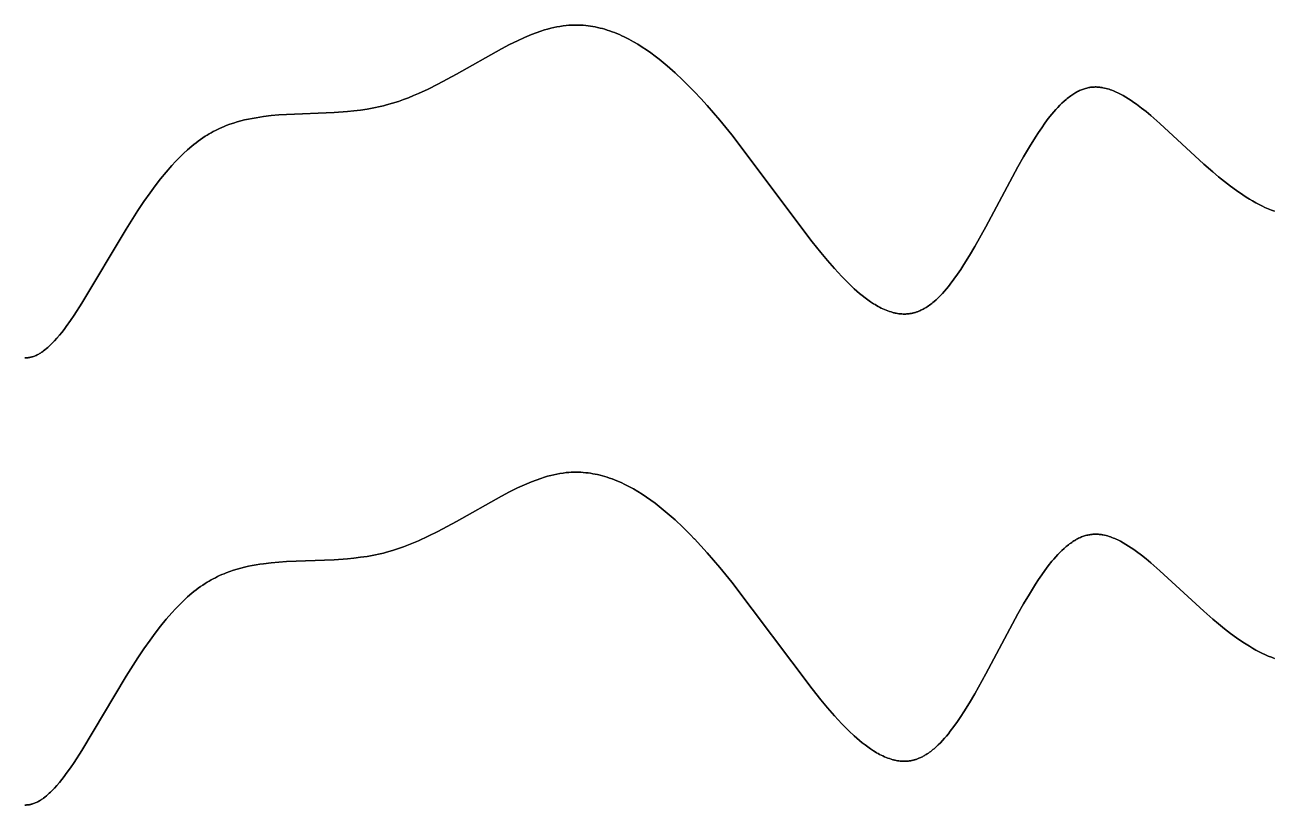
# Model space of a CAD drawing. Header units: feet. Extents: x 0 to 1.5, y 93.18 to 96.08.
# Drawn here: x 0.1875 to 0.375, y 94.0315 to 94.1486 of the extents above; entities that cross this region are included whole.
import ezdxf

# ---------------------------------------------------------------- set-up
doc = ezdxf.new("R2010")
doc.units = ezdxf.units.FT
doc.header["$MEASUREMENT"] = 0
doc.layers.add('Default', color=7, linetype='Continuous', true_color=0x000000)

msp = doc.modelspace()

# ---------------------------------------------------------------- linework, layer by layer
at = {"layer": 'Default'}
for points in [[(0.18749, 94.09865), (0.18755, 94.09865), (0.18761, 94.09865), (0.18767, 94.09865), (0.18774, 94.09865), (0.18781, 94.09865), (0.18788, 94.09866), (0.18796, 94.09866), (0.18803, 94.09867), (0.1881, 94.09868), (0.18817, 94.09869), (0.18824, 94.09871), (0.18831, 94.09872), (0.18838, 94.09874), (0.18845, 94.09875), (0.18852, 94.09877), (0.18858, 94.09879), (0.18865, 94.09881), (0.18879, 94.09885), (0.18892, 94.0989), (0.18905, 94.09896), (0.18918, 94.09901), (0.18931, 94.09908), (0.18944, 94.09914), (0.18957, 94.09921), (0.18969, 94.09928), (0.18981, 94.09935), (0.18993, 94.09943), (0.19005, 94.09951), (0.19016, 94.09959), (0.19028, 94.09967), (0.1905, 94.09984), (0.19072, 94.10002), (0.19094, 94.10021), (0.19115, 94.1004), (0.19135, 94.10059), (0.19155, 94.10079), (0.19193, 94.10118), (0.1923, 94.10159), (0.19266, 94.10202), (0.19302, 94.10246), (0.19336, 94.1029), (0.1937, 94.10335), (0.19433, 94.10425), (0.19487, 94.10503), (0.19604, 94.10684), (0.20269, 94.11797), (0.20444, 94.12073), (0.20534, 94.12208), (0.20627, 94.12339), (0.20704, 94.12445), (0.20785, 94.12549), (0.20868, 94.12651), (0.20954, 94.1275), (0.2101, 94.12811), (0.21068, 94.12871), (0.21128, 94.12929), (0.2119, 94.12986), (0.21254, 94.13041), (0.21286, 94.13067), (0.21319, 94.13093), (0.21352, 94.13118), (0.21386, 94.13143), (0.21421, 94.13167), (0.21455, 94.13189), (0.21485, 94.13208), (0.21514, 94.13225), (0.21545, 94.13243), (0.21576, 94.1326), (0.21608, 94.13277), (0.2164, 94.13292), (0.21672, 94.13307), (0.21705, 94.13322), (0.21738, 94.13336), (0.21771, 94.13349), (0.21825, 94.13369), (0.2188, 94.13388), (0.21936, 94.13405), (0.21991, 94.1342), (0.22047, 94.13434), (0.22104, 94.13447), (0.22161, 94.13458), (0.22218, 94.13468), (0.22275, 94.13477), (0.22332, 94.13486), (0.22447, 94.13499), (0.22562, 94.13509), (0.22678, 94.13517), (0.23391, 94.13546), (0.2359, 94.1356), (0.23689, 94.1357), (0.23788, 94.13582), (0.23887, 94.13597), (0.23985, 94.13614), (0.24082, 94.13635), (0.24131, 94.13646), (0.24179, 94.13659), (0.24269, 94.13684), (0.24358, 94.13713), (0.24433, 94.1374), (0.24508, 94.13768), (0.24583, 94.13799), (0.24656, 94.1383), (0.24802, 94.13898), (0.24946, 94.13969), (0.25228, 94.14121), (0.25904, 94.14501), (0.26024, 94.14564), (0.26145, 94.14623), (0.26249, 94.1467), (0.26353, 94.14714), (0.26424, 94.14741), (0.26495, 94.14766), (0.2655, 94.14784), (0.26596, 94.14798), (0.26642, 94.1481), (0.26688, 94.14821), (0.26735, 94.14831), (0.26781, 94.14839), (0.26828, 94.14846), (0.26876, 94.14852), (0.26912, 94.14855), (0.26949, 94.14857), (0.26986, 94.14859), (0.27022, 94.14859), (0.27058, 94.14859), (0.27095, 94.14857), (0.27131, 94.14855), (0.27167, 94.14852), (0.27203, 94.14847), (0.27239, 94.14842), (0.27275, 94.14837), (0.27311, 94.1483), (0.27346, 94.14822), (0.27382, 94.14814), (0.27417, 94.14805), (0.27453, 94.14795), (0.2749, 94.14783), (0.27527, 94.14771), (0.27564, 94.14758), (0.27601, 94.14744), (0.27637, 94.14729), (0.27673, 94.14714), (0.27709, 94.14698), (0.27745, 94.14681), (0.27815, 94.14646), (0.27883, 94.14608), (0.27951, 94.14569), (0.28017, 94.14527), (0.28082, 94.14484), (0.28146, 94.14439), (0.28209, 94.14393), (0.28271, 94.14345), (0.28332, 94.14296), (0.28392, 94.14246), (0.28509, 94.14143), (0.28627, 94.14032), (0.28742, 94.13918), (0.28798, 94.1386), (0.28801, 94.13857), (0.28897, 94.13754), (0.28992, 94.13649), (0.29179, 94.13431), (0.2936, 94.13209), (0.30567, 94.11606), (0.30697, 94.11443), (0.30798, 94.11323), (0.30903, 94.11203), (0.31012, 94.11085), (0.31067, 94.11028), (0.31122, 94.10973), (0.31198, 94.10902), (0.31238, 94.10867), (0.31278, 94.10832), (0.31319, 94.10799), (0.3136, 94.10766), (0.31402, 94.10735), (0.31445, 94.10705), (0.31488, 94.10676), (0.31511, 94.10663), (0.31534, 94.10649), (0.31557, 94.10636), (0.3158, 94.10623), (0.31604, 94.10611), (0.31627, 94.106), (0.31652, 94.10589), (0.31676, 94.10578), (0.31701, 94.10569), (0.31726, 94.1056), (0.31751, 94.10552), (0.31776, 94.10545), (0.31789, 94.10541), (0.31802, 94.10538), (0.31815, 94.10535), (0.31827, 94.10533), (0.31848, 94.10529), (0.31869, 94.10526), (0.3189, 94.10524), (0.31911, 94.10522), (0.31932, 94.10521), (0.31953, 94.10521), (0.31963, 94.10521), (0.31974, 94.10521), (0.31984, 94.10522), (0.31994, 94.10523), (0.32004, 94.10523), (0.32015, 94.10524), (0.32025, 94.10526), (0.32035, 94.10527), (0.32046, 94.10529), (0.32056, 94.10531), (0.32066, 94.10533), (0.32076, 94.10535), (0.32086, 94.10537), (0.32096, 94.1054), (0.32107, 94.10543), (0.32117, 94.10546), (0.32127, 94.10549), (0.32137, 94.10552), (0.32147, 94.10556), (0.32157, 94.1056), (0.3217, 94.10565), (0.32183, 94.10571), (0.32196, 94.10577), (0.32209, 94.10583), (0.32222, 94.10589), (0.32234, 94.10596), (0.32247, 94.10603), (0.32259, 94.1061), (0.32277, 94.10621), (0.32295, 94.10632), (0.32312, 94.10644), (0.32329, 94.10656), (0.32346, 94.10669), (0.32363, 94.10682), (0.32379, 94.10695), (0.32396, 94.10709), (0.32428, 94.10737), (0.32459, 94.10767), (0.32491, 94.10799), (0.32521, 94.10831), (0.32552, 94.10865), (0.32582, 94.10899), (0.32611, 94.10935), (0.3264, 94.10971), (0.32695, 94.11044), (0.32748, 94.11118), (0.32798, 94.11191), (0.32845, 94.11263), (0.32928, 94.11398), (0.33009, 94.11533), (0.33175, 94.11831), (0.33656, 94.12733), (0.3374, 94.12881), (0.33828, 94.1303), (0.33919, 94.13177), (0.33966, 94.13248), (0.34013, 94.13318), (0.34061, 94.13385), (0.34112, 94.13454), (0.34167, 94.13522), (0.34196, 94.13556), (0.34225, 94.13589), (0.34255, 94.13622), (0.34285, 94.13654), (0.34317, 94.13684), (0.34348, 94.13714), (0.34381, 94.13742), (0.34397, 94.13756), (0.34414, 94.13769), (0.34431, 94.13782), (0.34448, 94.13795), (0.34464, 94.13807), (0.34482, 94.13818), (0.34495, 94.13827), (0.34509, 94.13836), (0.34523, 94.13844), (0.34537, 94.13852), (0.34552, 94.13859), (0.34566, 94.13867), (0.34581, 94.13874), (0.34596, 94.13881), (0.34611, 94.13887), (0.34626, 94.13893), (0.34641, 94.13898), (0.34657, 94.13903), (0.34672, 94.13908), (0.34688, 94.13912), (0.34704, 94.13916), (0.3472, 94.13919), (0.34733, 94.13922), (0.34746, 94.13924), (0.34757, 94.13925), (0.34769, 94.13926), (0.34781, 94.13927), (0.34792, 94.13928), (0.34804, 94.13928), (0.34816, 94.13929), (0.34828, 94.13929), (0.34839, 94.13928), (0.34851, 94.13928), (0.34863, 94.13927), (0.34874, 94.13926), (0.34886, 94.13925), (0.34897, 94.13923), (0.34909, 94.13922), (0.34921, 94.1392), (0.34932, 94.13918), (0.34955, 94.13913), (0.34978, 94.13908), (0.35001, 94.13902), (0.35023, 94.13895), (0.35045, 94.13888), (0.35067, 94.1388), (0.35089, 94.13871), (0.35111, 94.13863), (0.35132, 94.13853), (0.35153, 94.13843), (0.35174, 94.13833), (0.35195, 94.13822), (0.35237, 94.138), (0.35278, 94.13776), (0.35318, 94.13751), (0.35358, 94.13725), (0.35398, 94.13698), (0.35437, 94.1367), (0.35512, 94.13613), (0.3558, 94.13559), (0.35649, 94.13502), (0.35787, 94.13382), (0.36447, 94.12772), (0.36581, 94.12654), (0.36667, 94.12582), (0.36755, 94.12511), (0.36845, 94.12441), (0.36938, 94.12373), (0.37033, 94.12308), (0.37081, 94.12277), (0.3713, 94.12247), (0.37179, 94.12218), (0.37228, 94.1219), (0.37278, 94.12164), (0.37328, 94.12139), (0.37363, 94.12122), (0.37413, 94.121), (0.37461, 94.12081), (0.37509, 94.12063)], [(0.37509, 94.12063), (0.37461, 94.12081), (0.37413, 94.121), (0.37363, 94.12122), (0.37328, 94.12139), (0.37278, 94.12164), (0.37228, 94.1219), (0.37179, 94.12218), (0.3713, 94.12247), (0.37081, 94.12277), (0.37033, 94.12308), (0.36938, 94.12373), (0.36845, 94.12441), (0.36755, 94.12511), (0.36667, 94.12582), (0.36581, 94.12654), (0.36447, 94.12772), (0.35787, 94.13382), (0.35649, 94.13502), (0.3558, 94.13559), (0.35512, 94.13613), (0.35437, 94.1367), (0.35398, 94.13698), (0.35358, 94.13725), (0.35318, 94.13751), (0.35278, 94.13776), (0.35237, 94.138), (0.35195, 94.13822), (0.35174, 94.13833), (0.35153, 94.13843), (0.35132, 94.13853), (0.35111, 94.13863), (0.35089, 94.13871), (0.35067, 94.1388), (0.35045, 94.13888), (0.35023, 94.13895), (0.35001, 94.13902), (0.34978, 94.13908), (0.34955, 94.13913), (0.34932, 94.13918), (0.34921, 94.1392), (0.34909, 94.13922), (0.34897, 94.13923), (0.34886, 94.13925), (0.34874, 94.13926), (0.34863, 94.13927), (0.34851, 94.13928), (0.34839, 94.13928), (0.34828, 94.13929), (0.34816, 94.13929), (0.34804, 94.13928), (0.34792, 94.13928), (0.34781, 94.13927), (0.34769, 94.13926), (0.34757, 94.13925), (0.34746, 94.13924), (0.34733, 94.13922), (0.3472, 94.13919), (0.34704, 94.13916), (0.34688, 94.13912), (0.34672, 94.13908), (0.34657, 94.13903), (0.34641, 94.13898), (0.34626, 94.13893), (0.34611, 94.13887), (0.34596, 94.13881), (0.34581, 94.13874), (0.34566, 94.13867), (0.34552, 94.13859), (0.34537, 94.13852), (0.34523, 94.13844), (0.34509, 94.13836), (0.34495, 94.13827), (0.34482, 94.13818), (0.34464, 94.13807), (0.34448, 94.13795), (0.34431, 94.13782), (0.34414, 94.13769), (0.34397, 94.13756), (0.34381, 94.13742), (0.34348, 94.13714), (0.34317, 94.13684), (0.34285, 94.13654), (0.34255, 94.13622), (0.34225, 94.13589), (0.34196, 94.13556), (0.34167, 94.13522), (0.34112, 94.13454), (0.34061, 94.13385), (0.34013, 94.13318), (0.33966, 94.13248), (0.33919, 94.13177), (0.33828, 94.1303), (0.3374, 94.12881), (0.33656, 94.12733), (0.33175, 94.11831), (0.33009, 94.11533), (0.32928, 94.11398), (0.32845, 94.11263), (0.32798, 94.11191), (0.32748, 94.11118), (0.32695, 94.11044), (0.3264, 94.10971), (0.32611, 94.10935), (0.32582, 94.10899), (0.32552, 94.10865), (0.32521, 94.10831), (0.32491, 94.10799), (0.32459, 94.10767), (0.32428, 94.10737), (0.32396, 94.10709), (0.32379, 94.10695), (0.32363, 94.10682), (0.32346, 94.10669), (0.32329, 94.10656), (0.32312, 94.10644), (0.32295, 94.10632), (0.32277, 94.10621), (0.32259, 94.1061), (0.32247, 94.10603), (0.32234, 94.10596), (0.32222, 94.10589), (0.32209, 94.10583), (0.32196, 94.10577), (0.32183, 94.10571), (0.3217, 94.10565), (0.32157, 94.1056), (0.32147, 94.10556), (0.32137, 94.10552), (0.32127, 94.10549), (0.32117, 94.10546), (0.32107, 94.10543), (0.32096, 94.1054), (0.32086, 94.10537), (0.32076, 94.10535), (0.32066, 94.10533), (0.32056, 94.10531), (0.32046, 94.10529), (0.32035, 94.10527), (0.32025, 94.10526), (0.32015, 94.10524), (0.32004, 94.10523), (0.31994, 94.10523), (0.31984, 94.10522), (0.31974, 94.10521), (0.31963, 94.10521), (0.31953, 94.10521), (0.31932, 94.10521), (0.31911, 94.10522), (0.3189, 94.10524), (0.31869, 94.10526), (0.31848, 94.10529), (0.31827, 94.10533), (0.31815, 94.10535), (0.31802, 94.10538), (0.31789, 94.10541), (0.31776, 94.10545), (0.31751, 94.10552), (0.31726, 94.1056), (0.31701, 94.10569), (0.31676, 94.10578), (0.31652, 94.10589), (0.31627, 94.106), (0.31604, 94.10611), (0.3158, 94.10623), (0.31557, 94.10636), (0.31534, 94.10649), (0.31511, 94.10663), (0.31488, 94.10676), (0.31445, 94.10705), (0.31402, 94.10735), (0.3136, 94.10766), (0.31319, 94.10799), (0.31278, 94.10832), (0.31238, 94.10867), (0.31198, 94.10902), (0.31122, 94.10973), (0.31067, 94.11028), (0.31012, 94.11085), (0.30903, 94.11203), (0.30798, 94.11323), (0.30697, 94.11443), (0.30567, 94.11606), (0.2936, 94.13209), (0.29179, 94.13431), (0.28992, 94.13649), (0.28897, 94.13754), (0.28801, 94.13857), (0.28798, 94.1386), (0.28742, 94.13918), (0.28627, 94.14032), (0.28509, 94.14143), (0.28392, 94.14246), (0.28332, 94.14296), (0.28271, 94.14345), (0.28209, 94.14393), (0.28146, 94.14439), (0.28082, 94.14484), (0.28017, 94.14527), (0.27951, 94.14569), (0.27883, 94.14608), (0.27815, 94.14646), (0.27745, 94.14681), (0.27709, 94.14698), (0.27673, 94.14714), (0.27637, 94.14729), (0.27601, 94.14744), (0.27564, 94.14758), (0.27527, 94.14771), (0.2749, 94.14783), (0.27453, 94.14795), (0.27417, 94.14805), (0.27382, 94.14814), (0.27346, 94.14822), (0.27311, 94.1483), (0.27275, 94.14837), (0.27239, 94.14842), (0.27203, 94.14847), (0.27167, 94.14852), (0.27131, 94.14855), (0.27095, 94.14857), (0.27058, 94.14859), (0.27022, 94.14859), (0.26986, 94.14859), (0.26949, 94.14857), (0.26912, 94.14855), (0.26876, 94.14852), (0.26828, 94.14846), (0.26781, 94.14839), (0.26735, 94.14831), (0.26688, 94.14821), (0.26642, 94.1481), (0.26596, 94.14798), (0.2655, 94.14784), (0.26495, 94.14766), (0.26424, 94.14741), (0.26353, 94.14714), (0.26249, 94.1467), (0.26145, 94.14623), (0.26024, 94.14564), (0.25904, 94.14501), (0.25228, 94.14121), (0.24946, 94.13969), (0.24802, 94.13898), (0.24656, 94.1383), (0.24583, 94.13799), (0.24508, 94.13768), (0.24433, 94.1374), (0.24358, 94.13713), (0.24269, 94.13684), (0.24179, 94.13659), (0.24131, 94.13646), (0.24082, 94.13635), (0.23985, 94.13614), (0.23887, 94.13597), (0.23788, 94.13582), (0.23689, 94.1357), (0.2359, 94.1356), (0.23391, 94.13546), (0.22678, 94.13517), (0.22562, 94.13509), (0.22447, 94.13499), (0.22332, 94.13486), (0.22275, 94.13477), (0.22218, 94.13468), (0.22161, 94.13458), (0.22104, 94.13447), (0.22047, 94.13434), (0.21991, 94.1342), (0.21936, 94.13405), (0.2188, 94.13388), (0.21825, 94.13369), (0.21771, 94.13349), (0.21738, 94.13336), (0.21705, 94.13322), (0.21672, 94.13307), (0.2164, 94.13292), (0.21608, 94.13277), (0.21576, 94.1326), (0.21545, 94.13243), (0.21514, 94.13225), (0.21485, 94.13208), (0.21455, 94.13189), (0.21421, 94.13167), (0.21386, 94.13143), (0.21352, 94.13118), (0.21319, 94.13093), (0.21286, 94.13067), (0.21254, 94.13041), (0.2119, 94.12986), (0.21128, 94.12929), (0.21068, 94.12871), (0.2101, 94.12811), (0.20954, 94.1275), (0.20868, 94.12651), (0.20785, 94.12549), (0.20704, 94.12445), (0.20627, 94.12339), (0.20534, 94.12208), (0.20444, 94.12073), (0.20269, 94.11797), (0.19604, 94.10684), (0.19487, 94.10503), (0.19433, 94.10425), (0.1937, 94.10335), (0.19336, 94.1029), (0.19302, 94.10246), (0.19266, 94.10202), (0.1923, 94.10159), (0.19193, 94.10118), (0.19155, 94.10079), (0.19135, 94.10059), (0.19115, 94.1004), (0.19094, 94.10021), (0.19072, 94.10002), (0.1905, 94.09984), (0.19028, 94.09967), (0.19016, 94.09959), (0.19005, 94.09951), (0.18993, 94.09943), (0.18981, 94.09935), (0.18969, 94.09928), (0.18957, 94.09921), (0.18944, 94.09914), (0.18931, 94.09908), (0.18918, 94.09901), (0.18905, 94.09896), (0.18892, 94.0989), (0.18879, 94.09885), (0.18865, 94.09881), (0.18858, 94.09879), (0.18852, 94.09877), (0.18845, 94.09875), (0.18838, 94.09874), (0.18831, 94.09872), (0.18824, 94.09871), (0.18817, 94.09869), (0.1881, 94.09868), (0.18803, 94.09867), (0.18796, 94.09866), (0.18788, 94.09866), (0.18781, 94.09865), (0.18774, 94.09865), (0.18767, 94.09865), (0.18761, 94.09865), (0.18755, 94.09865), (0.18749, 94.09865)], [(0.18749, 94.03153), (0.18755, 94.03153), (0.18761, 94.03153), (0.18767, 94.03153), (0.18774, 94.03154), (0.18781, 94.03154), (0.18788, 94.03154), (0.18796, 94.03155), (0.18803, 94.03156), (0.1881, 94.03157), (0.18817, 94.03158), (0.18824, 94.03159), (0.18831, 94.03161), (0.18838, 94.03162), (0.18845, 94.03164), (0.18852, 94.03166), (0.18858, 94.03168), (0.18865, 94.0317), (0.18879, 94.03174), (0.18892, 94.03179), (0.18905, 94.03184), (0.18918, 94.0319), (0.18931, 94.03196), (0.18944, 94.03203), (0.18957, 94.0321), (0.18969, 94.03217), (0.18981, 94.03224), (0.18993, 94.03232), (0.19005, 94.03239), (0.19016, 94.03247), (0.19028, 94.03256), (0.1905, 94.03273), (0.19072, 94.03291), (0.19094, 94.03309), (0.19115, 94.03329), (0.19135, 94.03348), (0.19155, 94.03368), (0.19193, 94.03407), (0.1923, 94.03448), (0.19266, 94.03491), (0.19302, 94.03535), (0.19336, 94.03579), (0.1937, 94.03624), (0.19433, 94.03713), (0.19487, 94.03791), (0.19604, 94.03973), (0.20269, 94.05086), (0.20444, 94.05362), (0.20534, 94.05497), (0.20627, 94.05628), (0.20704, 94.05733), (0.20785, 94.05838), (0.20868, 94.0594), (0.20954, 94.06038), (0.2101, 94.06099), (0.21068, 94.06159), (0.21128, 94.06218), (0.2119, 94.06275), (0.21254, 94.0633), (0.21286, 94.06356), (0.21319, 94.06382), (0.21352, 94.06407), (0.21386, 94.06432), (0.21421, 94.06455), (0.21455, 94.06478), (0.21485, 94.06497), (0.21514, 94.06514), (0.21545, 94.06532), (0.21576, 94.06549), (0.21608, 94.06565), (0.2164, 94.06581), (0.21672, 94.06596), (0.21705, 94.06611), (0.21738, 94.06625), (0.21771, 94.06638), (0.21825, 94.06658), (0.2188, 94.06677), (0.21936, 94.06693), (0.21991, 94.06709), (0.22047, 94.06723), (0.22104, 94.06736), (0.22161, 94.06747), (0.22218, 94.06757), (0.22275, 94.06766), (0.22332, 94.06774), (0.22447, 94.06788), (0.22562, 94.06798), (0.22678, 94.06806), (0.23391, 94.06835), (0.2359, 94.06849), (0.23689, 94.06859), (0.23788, 94.06871), (0.23887, 94.06885), (0.23985, 94.06903), (0.24082, 94.06923), (0.24131, 94.06935), (0.24179, 94.06947), (0.24269, 94.06973), (0.24358, 94.07002), (0.24433, 94.07028), (0.24508, 94.07057), (0.24583, 94.07087), (0.24656, 94.07119), (0.24802, 94.07187), (0.24946, 94.07258), (0.25228, 94.0741), (0.25904, 94.0779), (0.26024, 94.07852), (0.26145, 94.07912), (0.26249, 94.07959), (0.26353, 94.08003), (0.26424, 94.0803), (0.26495, 94.08055), (0.2655, 94.08073), (0.26596, 94.08086), (0.26642, 94.08099), (0.26688, 94.0811), (0.26735, 94.08119), (0.26781, 94.08128), (0.26828, 94.08135), (0.26876, 94.08141), (0.26912, 94.08144), (0.26949, 94.08146), (0.26986, 94.08148), (0.27022, 94.08148), (0.27058, 94.08147), (0.27095, 94.08146), (0.27131, 94.08144), (0.27167, 94.0814), (0.27203, 94.08136), (0.27239, 94.08131), (0.27275, 94.08125), (0.27311, 94.08119), (0.27346, 94.08111), (0.27382, 94.08103), (0.27417, 94.08093), (0.27453, 94.08083), (0.2749, 94.08072), (0.27527, 94.08059), (0.27564, 94.08046), (0.27601, 94.08032), (0.27637, 94.08018), (0.27673, 94.08002), (0.27709, 94.07986), (0.27745, 94.0797), (0.27815, 94.07935), (0.27883, 94.07897), (0.27951, 94.07857), (0.28017, 94.07816), (0.28082, 94.07773), (0.28146, 94.07728), (0.28209, 94.07682), (0.28271, 94.07634), (0.28332, 94.07585), (0.28392, 94.07535), (0.28509, 94.07431), (0.28627, 94.07321), (0.28742, 94.07206), (0.28798, 94.07148), (0.28801, 94.07146), (0.28897, 94.07043), (0.28992, 94.06937), (0.29179, 94.0672), (0.2936, 94.06498), (0.30567, 94.04895), (0.30697, 94.04732), (0.30798, 94.04612), (0.30903, 94.04491), (0.31012, 94.04374), (0.31067, 94.04317), (0.31122, 94.04262), (0.31198, 94.04191), (0.31238, 94.04156), (0.31278, 94.04121), (0.31319, 94.04088), (0.3136, 94.04055), (0.31402, 94.04024), (0.31445, 94.03994), (0.31488, 94.03965), (0.31511, 94.03951), (0.31534, 94.03938), (0.31557, 94.03925), (0.3158, 94.03912), (0.31604, 94.039), (0.31627, 94.03889), (0.31652, 94.03878), (0.31676, 94.03867), (0.31701, 94.03858), (0.31726, 94.03849), (0.31751, 94.03841), (0.31776, 94.03833), (0.31789, 94.0383), (0.31802, 94.03827), (0.31815, 94.03824), (0.31827, 94.03821), (0.31848, 94.03818), (0.31869, 94.03815), (0.3189, 94.03812), (0.31911, 94.03811), (0.31932, 94.0381), (0.31953, 94.0381), (0.31963, 94.0381), (0.31974, 94.0381), (0.31984, 94.03811), (0.31994, 94.03811), (0.32004, 94.03812), (0.32015, 94.03813), (0.32025, 94.03815), (0.32035, 94.03816), (0.32046, 94.03818), (0.32056, 94.03819), (0.32066, 94.03822), (0.32076, 94.03824), (0.32086, 94.03826), (0.32096, 94.03829), (0.32107, 94.03832), (0.32117, 94.03835), (0.32127, 94.03838), (0.32137, 94.03841), (0.32147, 94.03845), (0.32157, 94.03849), (0.3217, 94.03854), (0.32183, 94.03859), (0.32196, 94.03865), (0.32209, 94.03871), (0.32222, 94.03878), (0.32234, 94.03885), (0.32247, 94.03891), (0.32259, 94.03899), (0.32277, 94.0391), (0.32295, 94.03921), (0.32312, 94.03933), (0.32329, 94.03945), (0.32346, 94.03958), (0.32363, 94.03971), (0.32379, 94.03984), (0.32396, 94.03998), (0.32428, 94.04026), (0.32459, 94.04056), (0.32491, 94.04087), (0.32521, 94.0412), (0.32552, 94.04154), (0.32582, 94.04188), (0.32611, 94.04223), (0.3264, 94.04259), (0.32695, 94.04333), (0.32748, 94.04406), (0.32798, 94.0448), (0.32845, 94.04552), (0.32928, 94.04686), (0.33009, 94.04822), (0.33175, 94.0512), (0.33656, 94.06022), (0.3374, 94.0617), (0.33828, 94.06319), (0.33919, 94.06466), (0.33966, 94.06537), (0.34013, 94.06607), (0.34061, 94.06674), (0.34112, 94.06743), (0.34167, 94.06811), (0.34196, 94.06845), (0.34225, 94.06878), (0.34255, 94.06911), (0.34285, 94.06942), (0.34317, 94.06973), (0.34348, 94.07003), (0.34381, 94.07031), (0.34397, 94.07045), (0.34414, 94.07058), (0.34431, 94.07071), (0.34448, 94.07083), (0.34464, 94.07095), (0.34482, 94.07107), (0.34495, 94.07116), (0.34509, 94.07124), (0.34523, 94.07133), (0.34537, 94.07141), (0.34552, 94.07148), (0.34566, 94.07156), (0.34581, 94.07163), (0.34596, 94.07169), (0.34611, 94.07176), (0.34626, 94.07182), (0.34641, 94.07187), (0.34657, 94.07192), (0.34672, 94.07197), (0.34688, 94.07201), (0.34704, 94.07205), (0.3472, 94.07208), (0.34733, 94.0721), (0.34746, 94.07212), (0.34757, 94.07214), (0.34769, 94.07215), (0.34781, 94.07216), (0.34792, 94.07217), (0.34804, 94.07217), (0.34816, 94.07217), (0.34828, 94.07217), (0.34839, 94.07217), (0.34851, 94.07217), (0.34863, 94.07216), (0.34874, 94.07215), (0.34886, 94.07214), (0.34897, 94.07212), (0.34909, 94.07211), (0.34921, 94.07209), (0.34932, 94.07207), (0.34955, 94.07202), (0.34978, 94.07197), (0.35001, 94.07191), (0.35023, 94.07184), (0.35045, 94.07177), (0.35067, 94.07169), (0.35089, 94.0716), (0.35111, 94.07151), (0.35132, 94.07142), (0.35153, 94.07132), (0.35174, 94.07122), (0.35195, 94.07111), (0.35237, 94.07089), (0.35278, 94.07065), (0.35318, 94.0704), (0.35358, 94.07013), (0.35398, 94.06986), (0.35437, 94.06959), (0.35512, 94.06902), (0.3558, 94.06848), (0.35649, 94.0679), (0.35787, 94.0667), (0.36447, 94.06061), (0.36581, 94.05943), (0.36667, 94.05871), (0.36755, 94.05799), (0.36845, 94.05729), (0.36938, 94.05661), (0.37033, 94.05597), (0.37081, 94.05565), (0.3713, 94.05535), (0.37179, 94.05506), (0.37228, 94.05479), (0.37278, 94.05452), (0.37328, 94.05428), (0.37363, 94.05411), (0.37413, 94.05389), (0.37461, 94.0537), (0.37509, 94.05352)], [(0.37509, 94.05352), (0.37461, 94.0537), (0.37413, 94.05389), (0.37363, 94.05411), (0.37328, 94.05428), (0.37278, 94.05452), (0.37228, 94.05479), (0.37179, 94.05506), (0.3713, 94.05535), (0.37081, 94.05565), (0.37033, 94.05597), (0.36938, 94.05661), (0.36845, 94.05729), (0.36755, 94.05799), (0.36667, 94.05871), (0.36581, 94.05943), (0.36447, 94.06061), (0.35787, 94.0667), (0.35649, 94.0679), (0.3558, 94.06848), (0.35512, 94.06902), (0.35437, 94.06959), (0.35398, 94.06986), (0.35358, 94.07013), (0.35318, 94.0704), (0.35278, 94.07065), (0.35237, 94.07089), (0.35195, 94.07111), (0.35174, 94.07122), (0.35153, 94.07132), (0.35132, 94.07142), (0.35111, 94.07151), (0.35089, 94.0716), (0.35067, 94.07169), (0.35045, 94.07177), (0.35023, 94.07184), (0.35001, 94.07191), (0.34978, 94.07197), (0.34955, 94.07202), (0.34932, 94.07207), (0.34921, 94.07209), (0.34909, 94.07211), (0.34897, 94.07212), (0.34886, 94.07214), (0.34874, 94.07215), (0.34863, 94.07216), (0.34851, 94.07217), (0.34839, 94.07217), (0.34828, 94.07217), (0.34816, 94.07217), (0.34804, 94.07217), (0.34792, 94.07217), (0.34781, 94.07216), (0.34769, 94.07215), (0.34757, 94.07214), (0.34746, 94.07212), (0.34733, 94.0721), (0.3472, 94.07208), (0.34704, 94.07205), (0.34688, 94.07201), (0.34672, 94.07197), (0.34657, 94.07192), (0.34641, 94.07187), (0.34626, 94.07182), (0.34611, 94.07176), (0.34596, 94.07169), (0.34581, 94.07163), (0.34566, 94.07156), (0.34552, 94.07148), (0.34537, 94.07141), (0.34523, 94.07133), (0.34509, 94.07124), (0.34495, 94.07116), (0.34482, 94.07107), (0.34464, 94.07095), (0.34448, 94.07083), (0.34431, 94.07071), (0.34414, 94.07058), (0.34397, 94.07045), (0.34381, 94.07031), (0.34348, 94.07003), (0.34317, 94.06973), (0.34285, 94.06942), (0.34255, 94.06911), (0.34225, 94.06878), (0.34196, 94.06845), (0.34167, 94.06811), (0.34112, 94.06743), (0.34061, 94.06674), (0.34013, 94.06607), (0.33966, 94.06537), (0.33919, 94.06466), (0.33828, 94.06319), (0.3374, 94.0617), (0.33656, 94.06022), (0.33175, 94.0512), (0.33009, 94.04822), (0.32928, 94.04686), (0.32845, 94.04552), (0.32798, 94.0448), (0.32748, 94.04406), (0.32695, 94.04333), (0.3264, 94.04259), (0.32611, 94.04223), (0.32582, 94.04188), (0.32552, 94.04154), (0.32521, 94.0412), (0.32491, 94.04087), (0.32459, 94.04056), (0.32428, 94.04026), (0.32396, 94.03998), (0.32379, 94.03984), (0.32363, 94.03971), (0.32346, 94.03958), (0.32329, 94.03945), (0.32312, 94.03933), (0.32295, 94.03921), (0.32277, 94.0391), (0.32259, 94.03899), (0.32247, 94.03891), (0.32234, 94.03885), (0.32222, 94.03878), (0.32209, 94.03871), (0.32196, 94.03865), (0.32183, 94.03859), (0.3217, 94.03854), (0.32157, 94.03849), (0.32147, 94.03845), (0.32137, 94.03841), (0.32127, 94.03838), (0.32117, 94.03835), (0.32107, 94.03832), (0.32096, 94.03829), (0.32086, 94.03826), (0.32076, 94.03824), (0.32066, 94.03822), (0.32056, 94.03819), (0.32046, 94.03818), (0.32035, 94.03816), (0.32025, 94.03815), (0.32015, 94.03813), (0.32004, 94.03812), (0.31994, 94.03811), (0.31984, 94.03811), (0.31974, 94.0381), (0.31963, 94.0381), (0.31953, 94.0381), (0.31932, 94.0381), (0.31911, 94.03811), (0.3189, 94.03812), (0.31869, 94.03815), (0.31848, 94.03818), (0.31827, 94.03821), (0.31815, 94.03824), (0.31802, 94.03827), (0.31789, 94.0383), (0.31776, 94.03833), (0.31751, 94.03841), (0.31726, 94.03849), (0.31701, 94.03858), (0.31676, 94.03867), (0.31652, 94.03878), (0.31627, 94.03889), (0.31604, 94.039), (0.3158, 94.03912), (0.31557, 94.03925), (0.31534, 94.03938), (0.31511, 94.03951), (0.31488, 94.03965), (0.31445, 94.03994), (0.31402, 94.04024), (0.3136, 94.04055), (0.31319, 94.04088), (0.31278, 94.04121), (0.31238, 94.04156), (0.31198, 94.04191), (0.31122, 94.04262), (0.31067, 94.04317), (0.31012, 94.04374), (0.30903, 94.04491), (0.30798, 94.04612), (0.30697, 94.04732), (0.30567, 94.04895), (0.2936, 94.06498), (0.29179, 94.0672), (0.28992, 94.06937), (0.28897, 94.07043), (0.28801, 94.07146), (0.28798, 94.07148), (0.28742, 94.07206), (0.28627, 94.07321), (0.28509, 94.07431), (0.28392, 94.07535), (0.28332, 94.07585), (0.28271, 94.07634), (0.28209, 94.07682), (0.28146, 94.07728), (0.28082, 94.07773), (0.28017, 94.07816), (0.27951, 94.07857), (0.27883, 94.07897), (0.27815, 94.07935), (0.27745, 94.0797), (0.27709, 94.07986), (0.27673, 94.08002), (0.27637, 94.08018), (0.27601, 94.08032), (0.27564, 94.08046), (0.27527, 94.08059), (0.2749, 94.08072), (0.27453, 94.08083), (0.27417, 94.08093), (0.27382, 94.08103), (0.27346, 94.08111), (0.27311, 94.08119), (0.27275, 94.08125), (0.27239, 94.08131), (0.27203, 94.08136), (0.27167, 94.0814), (0.27131, 94.08144), (0.27095, 94.08146), (0.27058, 94.08147), (0.27022, 94.08148), (0.26986, 94.08148), (0.26949, 94.08146), (0.26912, 94.08144), (0.26876, 94.08141), (0.26828, 94.08135), (0.26781, 94.08128), (0.26735, 94.08119), (0.26688, 94.0811), (0.26642, 94.08099), (0.26596, 94.08086), (0.2655, 94.08073), (0.26495, 94.08055), (0.26424, 94.0803), (0.26353, 94.08003), (0.26249, 94.07959), (0.26145, 94.07912), (0.26024, 94.07852), (0.25904, 94.0779), (0.25228, 94.0741), (0.24946, 94.07258), (0.24802, 94.07187), (0.24656, 94.07119), (0.24583, 94.07087), (0.24508, 94.07057), (0.24433, 94.07028), (0.24358, 94.07002), (0.24269, 94.06973), (0.24179, 94.06947), (0.24131, 94.06935), (0.24082, 94.06923), (0.23985, 94.06903), (0.23887, 94.06885), (0.23788, 94.06871), (0.23689, 94.06859), (0.2359, 94.06849), (0.23391, 94.06835), (0.22678, 94.06806), (0.22562, 94.06798), (0.22447, 94.06788), (0.22332, 94.06774), (0.22275, 94.06766), (0.22218, 94.06757), (0.22161, 94.06747), (0.22104, 94.06736), (0.22047, 94.06723), (0.21991, 94.06709), (0.21936, 94.06693), (0.2188, 94.06677), (0.21825, 94.06658), (0.21771, 94.06638), (0.21738, 94.06625), (0.21705, 94.06611), (0.21672, 94.06596), (0.2164, 94.06581), (0.21608, 94.06565), (0.21576, 94.06549), (0.21545, 94.06532), (0.21514, 94.06514), (0.21485, 94.06497), (0.21455, 94.06478), (0.21421, 94.06455), (0.21386, 94.06432), (0.21352, 94.06407), (0.21319, 94.06382), (0.21286, 94.06356), (0.21254, 94.0633), (0.2119, 94.06275), (0.21128, 94.06218), (0.21068, 94.06159), (0.2101, 94.06099), (0.20954, 94.06038), (0.20868, 94.0594), (0.20785, 94.05838), (0.20704, 94.05733), (0.20627, 94.05628), (0.20534, 94.05497), (0.20444, 94.05362), (0.20269, 94.05086), (0.19604, 94.03973), (0.19487, 94.03791), (0.19433, 94.03713), (0.1937, 94.03624), (0.19336, 94.03579), (0.19302, 94.03535), (0.19266, 94.03491), (0.1923, 94.03448), (0.19193, 94.03407), (0.19155, 94.03368), (0.19135, 94.03348), (0.19115, 94.03329), (0.19094, 94.03309), (0.19072, 94.03291), (0.1905, 94.03273), (0.19028, 94.03256), (0.19016, 94.03247), (0.19005, 94.03239), (0.18993, 94.03232), (0.18981, 94.03224), (0.18969, 94.03217), (0.18957, 94.0321), (0.18944, 94.03203), (0.18931, 94.03196), (0.18918, 94.0319), (0.18905, 94.03184), (0.18892, 94.03179), (0.18879, 94.03174), (0.18865, 94.0317), (0.18858, 94.03168), (0.18852, 94.03166), (0.18845, 94.03164), (0.18838, 94.03162), (0.18831, 94.03161), (0.18824, 94.03159), (0.18817, 94.03158), (0.1881, 94.03157), (0.18803, 94.03156), (0.18796, 94.03155), (0.18788, 94.03154), (0.18781, 94.03154), (0.18774, 94.03154), (0.18767, 94.03153), (0.18761, 94.03153), (0.18755, 94.03153), (0.18749, 94.03153)]]:
    msp.add_lwpolyline(points, dxfattribs=at)

doc.saveas('drawing.dxf')
